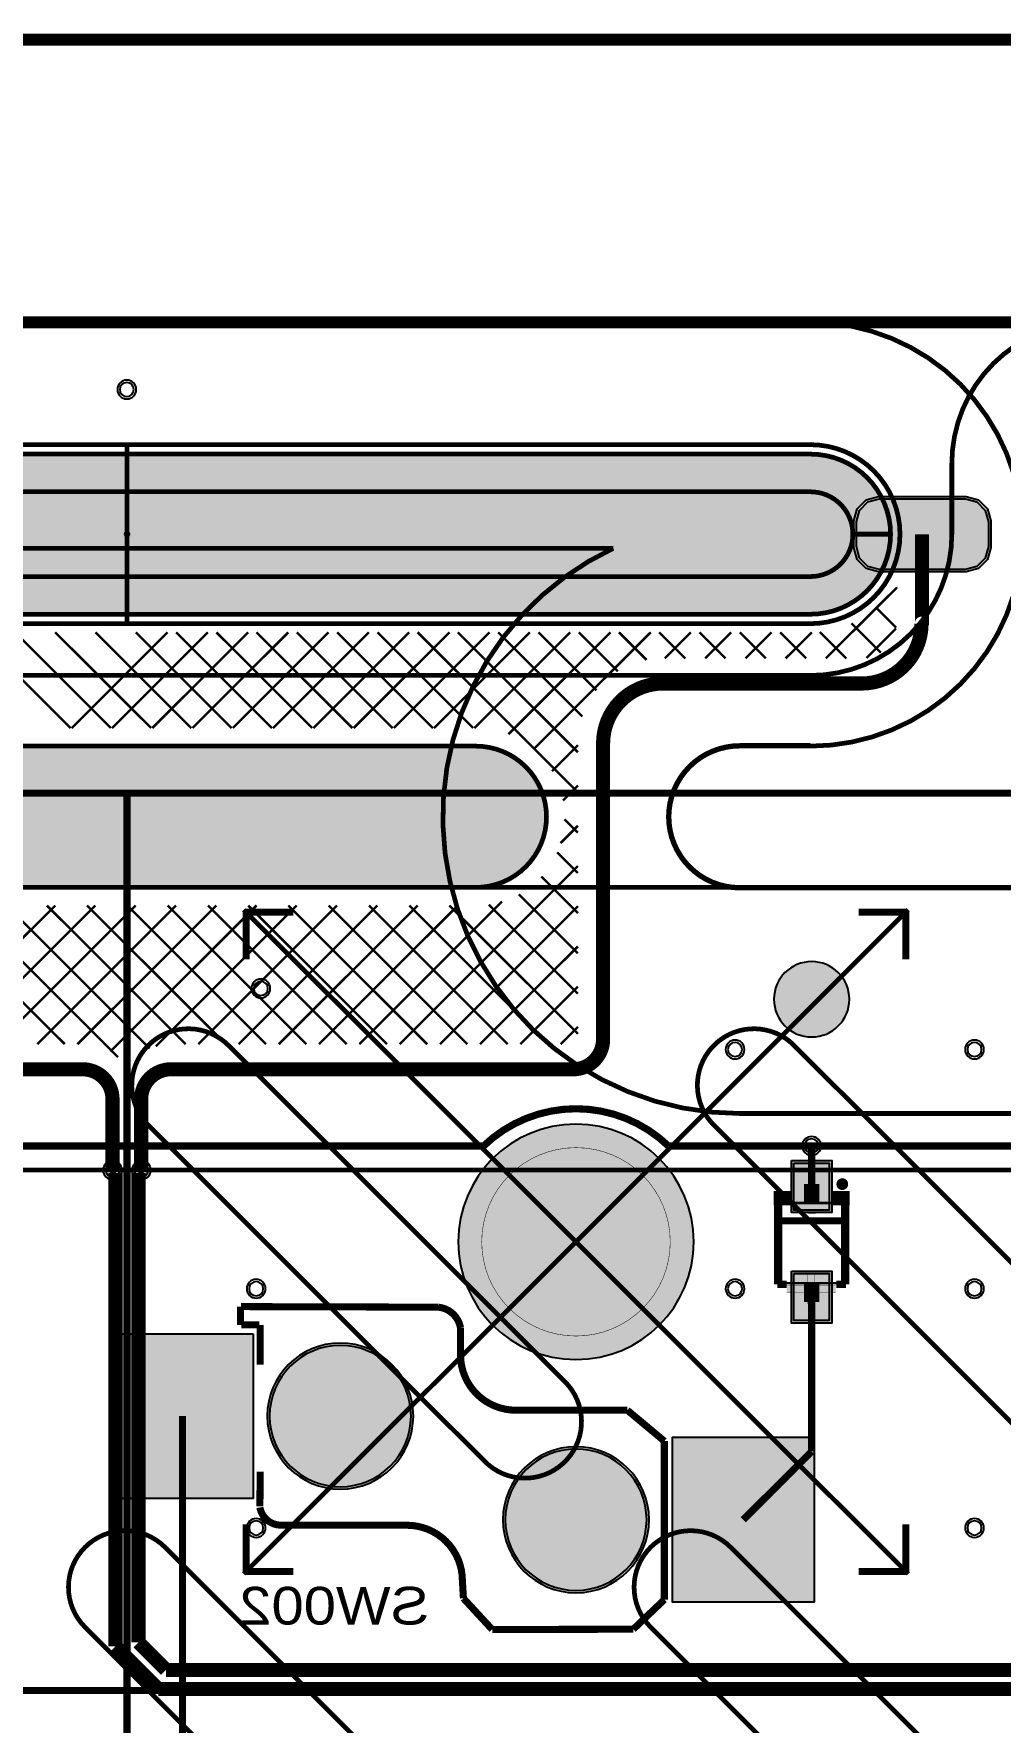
# Model space of a CAD drawing. Header units: millimetres. Extents: x -3 to 238, y -92 to 6.
# Drawn here: x 36.12 to 56.63, y -29.72 to 6.12 of the extents above; entities that cross this region are included whole.
import ezdxf
from ezdxf.enums import TextEntityAlignment as Align

# ---------------------------------------------------------------- set-up
doc = ezdxf.new("R2010")
doc.units = ezdxf.units.MM
doc.header["$MEASUREMENT"] = 0
for name, color, linetype, true_color in [('Board-Outline-Layer', 7, 'Continuous', 0xff00ff), ('Bottom-Layer', 7, 'Continuous', 0x0000ff), ('Bottom-Paste-Mask-Layer', 7, 'Continuous', 0x800000), ('Bottom-Silkscreen-Layer', 7, 'Continuous', 0x66cc33), ('Bottom-Solder-Mask-Layer', 7, 'Continuous', 0xaa00ff), ('Component-Marking-Layer', 7, 'Continuous', 0x66ffcc), ('Component-Shape-Layer', 7, 'Continuous', 0x00cccc), ('Document-Layer', 7, 'Continuous', 0xffffff), ('F.Adhes', 7, 'Continuous', 0x9069e9), ('Hole-Layer', 7, 'Continuous', 0x222222), ('Multi-Layer', 7, 'Continuous', 0xc0c0c0), ('Pin-Floating-Layer', 7, 'Continuous', 0xff99ff), ('Pin-Soldering-Layer', 7, 'Continuous', 0xcc9999), ('Top-Layer', 7, 'Continuous', 0xff0000), ('Top-Paste-Mask-Layer', 7, 'Continuous', 0x808080), ('Top-Solder-Mask-Layer', 7, 'Continuous', 0x800080)]:
    doc.layers.add(name, color=color, linetype=linetype, true_color=true_color)
doc.styles.get("Standard").update_dxf_attribs({"font": 'arial.ttf'})

msp = doc.modelspace()

# ---------------------------------------------------------------- hatches: boundary and pattern name
at = {"layer": 'Bottom-Layer'}
for points in [[(53.574, -4.763), (53.574, -4.238), (53.64, -3.994), (53.818, -3.816), (54.062, -3.75), (55.887, -3.75), (56.131, -3.816), (56.309, -3.994), (56.374, -4.238), (56.374, -4.763), (56.309, -5.007), (56.131, -5.185), (55.887, -5.25), (54.062, -5.25), (53.818, -5.185), (53.64, -5.007)], [(38.098, -4.5, 1), (38.101, -4.5, 1)], [(51.825, -14.375, 1), (53.425, -14.375, 1)], [(45.125, -19.525, 1), (50.125, -19.525, 1)], [(52.25, -17.852), (53, -17.852), (53, -18.852), (52.25, -18.852)], [(52.25, -20.198), (53, -20.198), (53, -21.198), (52.25, -21.198)], [(40.775, -21.475), (40.775, -24.975), (37.775, -24.975), (37.775, -21.475)], [(41.075, -23.225, 1), (44.175, -23.225, 1)], [(46.075, -25.425, 1), (49.175, -25.425, 1)], [(52.675, -23.675), (52.675, -27.175), (49.675, -27.175), (49.675, -23.675)]]:
    msp.add_hatch(color=256, dxfattribs=at).paths.add_polyline_path(points)
at = {"layer": 'Bottom-Paste-Mask-Layer'}
for points in [[(53.574, -4.763), (53.574, -4.238), (53.64, -3.994), (53.818, -3.816), (54.062, -3.75), (55.887, -3.75), (56.131, -3.816), (56.309, -3.994), (56.374, -4.238), (56.374, -4.763), (56.309, -5.007), (56.131, -5.185), (55.887, -5.25), (54.062, -5.25), (53.818, -5.185), (53.64, -5.007)], [(38.098, -4.5, 1), (38.101, -4.5, 1)], [(51.825, -14.375, 1), (53.425, -14.375, 1)], [(45.125, -19.525, 1), (50.125, -19.525, 1)], [(52.25, -17.852), (53, -17.852), (53, -18.852), (52.25, -18.852)], [(52.25, -20.198), (53, -20.198), (53, -21.198), (52.25, -21.198)], [(40.775, -21.475), (40.775, -24.975), (37.775, -24.975), (37.775, -21.475)], [(41.075, -23.225, 1), (44.175, -23.225, 1)], [(46.075, -25.425, 1), (49.175, -25.425, 1)], [(52.675, -23.675), (52.675, -27.175), (49.675, -27.175), (49.675, -23.675)]]:
    msp.add_hatch(color=256, dxfattribs=at).paths.add_polyline_path(points)
at = {"layer": 'Bottom-Silkscreen-Layer'}
for points in [[(51.823, -18.75), (52.175, -18.75), (52.175, -18.445), (51.823, -18.445)], [(51.823, -18.75), (52.175, -18.75), (52.175, -18.445), (51.823, -18.445)], [(53.428, -18.75), (53.075, -18.75), (53.075, -18.445), (53.428, -18.445)], [(53.428, -18.75), (53.075, -18.75), (53.075, -18.445), (53.428, -18.445)]]:
    msp.add_hatch(color=256, dxfattribs=at).paths.add_polyline_path(points)
at = {"layer": 'Bottom-Solder-Mask-Layer'}
for points in [[(53.523, -4.781), (53.523, -4.22), (53.593, -3.96), (53.784, -3.769), (54.044, -3.699), (55.905, -3.699), (56.165, -3.769), (56.356, -3.96), (56.425, -4.22), (56.425, -4.781), (56.356, -5.041), (56.165, -5.232), (55.905, -5.301), (54.044, -5.301), (53.784, -5.232), (53.593, -5.041)], [(38.047, -4.5, 1), (38.152, -4.5, 1)], [(51.825, -14.375, 1), (53.425, -14.375, 1)], [(45.125, -19.525, 1), (50.125, -19.525, 1)], [(52.199, -17.801), (53.051, -17.801), (53.051, -18.903), (52.199, -18.903)], [(52.199, -20.147), (53.051, -20.147), (53.051, -21.249), (52.199, -21.249)], [(40.775, -21.475), (40.775, -24.975), (37.775, -24.975), (37.775, -21.475)], [(41.075, -23.225, 1), (44.175, -23.225, 1)], [(46.075, -25.425, 1), (49.175, -25.425, 1)], [(52.675, -23.675), (52.675, -27.175), (49.675, -27.175), (49.675, -23.675)]]:
    msp.add_hatch(color=256, dxfattribs=at).paths.add_polyline_path(points)
at = {"layer": 'Component-Marking-Layer'}
msp.add_hatch(color=256, dxfattribs=at).paths.add_polyline_path([(53.215, -18.3, 1), (53.335, -18.3, 1)])
msp.add_hatch(color=256, dxfattribs=at).paths.add_polyline_path([(53.215, -18.3, 1), (53.335, -18.3, 1)])
at = {"layer": 'Document-Layer'}
for points in [[(52.555, -18.3), (52.711, -18.3), (52.711, -18.924), (52.555, -18.924)], [(52.555, -18.3), (52.711, -18.3), (52.711, -18.924), (52.555, -18.924)], [(52.535, -20.84), (52.691, -20.84), (52.691, -20.216), (52.535, -20.216)], [(52.535, -20.84), (52.691, -20.84), (52.691, -20.216), (52.535, -20.216)], [(52.095, -20.608), (53.135, -20.608), (53.135, -20.452), (52.095, -20.452)], [(52.095, -20.608), (53.135, -20.608), (53.135, -20.452), (52.095, -20.452)]]:
    msp.add_hatch(color=256, dxfattribs=at).paths.add_polyline_path(points)
at = {"layer": 'Hole-Layer'}
for points in [[(23.599, -6.2), (23.074, -6.117), (22.6, -5.876), (22.224, -5.5), (21.983, -5.026), (21.899, -4.5), (21.983, -3.975), (22.224, -3.501), (22.6, -3.125), (23.074, -2.884), (23.599, -2.8), (52.599, -2.8), (53.125, -2.884), (53.599, -3.125), (53.975, -3.501), (54.216, -3.975), (54.299, -4.5), (54.216, -5.026), (53.975, -5.5), (53.599, -5.876), (53.125, -6.117), (52.599, -6.2)], [(51.825, -14.375, 1), (53.425, -14.375, 1)], [(45.125, -19.525, 1), (50.125, -19.525, 1)], [(41.125, -23.225, 1), (44.125, -23.225, 1)], [(46.125, -25.425, 1), (49.125, -25.425, 1)]]:
    msp.add_hatch(color=256, dxfattribs=at).paths.add_polyline_path(points)
at = {"layer": 'Multi-Layer'}
for points in [[(38.098, -4.5, 1), (38.101, -4.5, 1)], [(38.098, -4.5, 1), (38.101, -4.5, 1)], [(38.098, -4.5, 1), (38.101, -4.5, 1)], [(45.499, -12), (46.012, -11.91), (46.464, -11.649), (46.798, -11.25), (46.977, -10.761), (46.977, -10.24), (46.798, -9.75), (46.464, -9.351), (46.012, -9.091), (45.499, -9), (30.699, -9), (30.186, -9.091), (29.735, -9.351), (29.4, -9.75), (29.222, -10.24), (29.222, -10.761), (29.4, -11.25), (29.735, -11.649), (30.186, -11.91), (30.699, -12)], [(51.825, -14.375, 1), (53.425, -14.375, 1)], [(51.825, -14.375, 1), (53.425, -14.375, 1)], [(51.825, -14.375, 1), (53.425, -14.375, 1)], [(45.125, -19.525, 1), (50.125, -19.525, 1)], [(45.125, -19.525, 1), (50.125, -19.525, 1)], [(45.125, -19.525, 1), (50.125, -19.525, 1)], [(41.075, -23.225, 1), (44.175, -23.225, 1)], [(41.075, -23.225, 1), (44.175, -23.225, 1)], [(41.075, -23.225, 1), (44.175, -23.225, 1)], [(46.075, -25.425, 1), (49.175, -25.425, 1)], [(46.075, -25.425, 1), (49.175, -25.425, 1)], [(46.075, -25.425, 1), (49.175, -25.425, 1)]]:
    msp.add_hatch(color=256, dxfattribs=at).paths.add_polyline_path(points)
at = {"layer": 'Pin-Floating-Layer'}
for points in [[(52.465, -18.71), (52.785, -18.71), (52.785, -18.59), (52.465, -18.59)], [(52.465, -18.71), (52.785, -18.71), (52.785, -18.59), (52.465, -18.59)], [(52.465, -20.51), (52.785, -20.51), (52.785, -20.39), (52.465, -20.39)], [(52.465, -20.51), (52.785, -20.51), (52.785, -20.39), (52.465, -20.39)]]:
    msp.add_hatch(color=256, dxfattribs=at).paths.add_polyline_path(points)
at = {"layer": 'Pin-Soldering-Layer'}
for points in [[(52.465, -18.6), (52.785, -18.6), (52.785, -18.3), (52.465, -18.3)], [(52.465, -18.6), (52.785, -18.6), (52.785, -18.3), (52.465, -18.3)], [(52.465, -20.8), (52.785, -20.8), (52.785, -20.5), (52.465, -20.5)], [(52.465, -20.8), (52.785, -20.8), (52.785, -20.5), (52.465, -20.5)]]:
    msp.add_hatch(color=256, dxfattribs=at).paths.add_polyline_path(points)
at = {"layer": 'Top-Layer'}
for points in [[(38.098, -4.5, 1), (38.101, -4.5, 1)], [(51.825, -14.375, 1), (53.425, -14.375, 1)], [(45.125, -19.525, 1), (50.125, -19.525, 1)], [(41.075, -23.225, 1), (44.175, -23.225, 1)], [(46.075, -25.425, 1), (49.175, -25.425, 1)]]:
    msp.add_hatch(color=256, dxfattribs=at).paths.add_polyline_path(points)
at = {"layer": 'Top-Paste-Mask-Layer'}
for points in [[(38.098, -4.5, 1), (38.101, -4.5, 1)], [(51.825, -14.375, 1), (53.425, -14.375, 1)], [(45.125, -19.525, 1), (50.125, -19.525, 1)], [(41.075, -23.225, 1), (44.175, -23.225, 1)], [(46.075, -25.425, 1), (49.175, -25.425, 1)]]:
    msp.add_hatch(color=256, dxfattribs=at).paths.add_polyline_path(points)
at = {"layer": 'Top-Solder-Mask-Layer'}
for points in [[(38.047, -4.5, 1), (38.152, -4.5, 1)], [(51.825, -14.375, 1), (53.425, -14.375, 1)], [(45.125, -19.525, 1), (50.125, -19.525, 1)], [(41.075, -23.225, 1), (44.175, -23.225, 1)], [(46.075, -25.425, 1), (49.175, -25.425, 1)]]:
    msp.add_hatch(color=256, dxfattribs=at).paths.add_polyline_path(points)

# ---------------------------------------------------------------- linework, layer by layer
at = {"layer": 'Board-Outline-Layer'}
for points, const_width in [([(1.003, 5.997), (114.3, 5.997)], 0.254), ([(0.003, -0.003), (228.598, -0.003)], 0.254), ([(52.599, -0.013), (23.599, -0.013)], 0.1), ([(51.099, -8.987), (52.599, -8.987)], 0.1), ([(57.099, -12.013), (51.099, -12.013)], 0.1)]:
    msp.add_lwpolyline(points, dxfattribs=dict(at, const_width=const_width))
at = {"layer": 'Board-Outline-Layer', "const_width": 0.1}
for points in [[(52.599, 0, -1), (52.599, -9)], [(51.099, -12.013, -1), (51.099, -8.987)]]:
    msp.add_lwpolyline(points, format="xyb", dxfattribs=at)
at = {"layer": 'Bottom-Layer', "const_width": 0.00508}
msp.add_lwpolyline([(0, -86.191), (0, 0), (228.585, 0), (228.585, -86.191)], close=True, dxfattribs=at)
at = {"layer": 'Bottom-Layer'}
for points in [[(53.574, -4.763), (53.574, -4.238), (53.64, -3.994), (53.818, -3.816), (54.062, -3.75), (55.887, -3.75), (56.131, -3.816), (56.309, -3.994), (56.374, -4.238), (56.374, -4.763), (56.309, -5.007), (56.131, -5.185), (55.887, -5.25), (54.062, -5.25), (53.818, -5.185), (53.64, -5.007)], [(52.25, -17.852), (53, -17.852), (53, -18.852), (52.25, -18.852)], [(52.25, -20.198), (53, -20.198), (53, -21.198), (52.25, -21.198)], [(40.775, -21.475), (40.775, -24.975), (37.775, -24.975), (37.775, -21.475)], [(52.675, -23.675), (52.675, -27.175), (49.675, -27.175), (49.675, -23.675)]]:
    msp.add_lwpolyline(points, close=True, dxfattribs=at)
for points in [[(38.098, -4.5, 1), (38.101, -4.5, 1)], [(51.825, -14.375, 1), (53.425, -14.375, 1)], [(45.125, -19.525, 1), (50.125, -19.525, 1)], [(41.075, -23.225, 1), (44.175, -23.225, 1)], [(46.075, -25.425, 1), (49.175, -25.425, 1)]]:
    msp.add_lwpolyline(points, format="xyb", close=True, dxfattribs=at)
for points, const_width in [([(54.966, -4.5), (54.966, -6.391)], 0.3), ([(52.927, -7.137), (54.431, -5.634)], 0.0508), ([(54.42, -5.634), (54.433, -5.646)], 0.0508), ([(53.987, -6.055), (54.418, -6.486)], 0.0508), ([(53.471, -6.393), (54.093, -7.015)], 0.0508), ([(34.87, -6.584), (36.903, -8.617)], 0.0508), ([(35.724, -6.584), (37.757, -8.617)], 0.0508), ([(36.578, -6.584), (38.611, -8.617)], 0.0508), ([(36.926, -8.617), (38.959, -6.584)], 0.0508), ([(37.433, -6.584), (39.465, -8.617)], 0.0508), ([(37.781, -8.617), (39.814, -6.584)], 0.0508), ([(38.287, -6.584), (40.32, -8.617)], 0.0508), ([(38.635, -8.617), (40.668, -6.584)], 0.0508), ([(39.141, -6.584), (41.174, -8.617)], 0.0508), ([(39.489, -8.617), (41.522, -6.584)], 0.0508), ([(39.995, -6.584), (42.028, -8.617)], 0.0508), ([(40.343, -8.617), (42.376, -6.584)], 0.0508), ([(40.849, -6.584), (42.882, -8.617)], 0.0508), ([(41.197, -8.617), (43.23, -6.584)], 0.0508), ([(41.703, -6.584), (43.736, -8.617)], 0.0508), ([(42.052, -8.617), (44.085, -6.584)], 0.0508), ([(42.558, -6.584), (44.591, -8.617)], 0.0508), ([(42.906, -8.617), (44.939, -6.584)], 0.0508), ([(43.412, -6.584), (45.445, -8.617)], 0.0508), ([(43.76, -8.617), (45.793, -6.584)], 0.0508), ([(44.266, -6.584), (47.666, -9.984)], 0.0508), ([(44.614, -8.617), (46.647, -6.584)], 0.0508), ([(45.12, -6.584), (47.666, -9.13)], 0.0508), ([(45.468, -8.617), (47.501, -6.584)], 0.0508), ([(45.974, -6.584), (47.759, -8.369)], 0.0508), ([(46.191, -8.748), (48.355, -6.584)], 0.0508), ([(46.724, -9.069), (49.21, -6.584)], 0.0508), ([(46.829, -6.584), (48.06, -7.816)], 0.0508), ([(47.683, -6.584), (48.512, -7.413)], 0.0508), ([(48.537, -6.584), (49.124, -7.171)], 0.0508), ([(49.391, -6.584), (49.944, -7.137)], 0.0508), ([(49.511, -7.137), (50.064, -6.584)], 0.0508), ([(50.245, -6.584), (50.799, -7.137)], 0.0508), ([(50.365, -7.137), (50.918, -6.584)], 0.0508), ([(51.099, -6.584), (51.653, -7.137)], 0.0508), ([(51.219, -7.137), (51.772, -6.584)], 0.0508), ([(51.954, -6.584), (52.507, -7.137)], 0.0508), ([(52.073, -7.137), (52.627, -6.584)], 0.0508), ([(52.798, -6.574), (53.361, -7.137)], 0.0508), ([(53.789, -7.13), (54.416, -6.503)], 0.0508), ([(53.686, -7.671), (49.47, -7.671)], 0.3), ([(47.115, -9.533), (47.666, -8.981)], 0.0508), ([(48.2, -8.941), (48.2, -15.226)], 0.3), ([(47.35, -10.152), (47.666, -9.836)], 0.0508), ([(47.299, -11.058), (47.666, -10.69)], 0.0508), ([(47.382, -10.554), (47.666, -10.838)], 0.0508), ([(47.226, -11.253), (47.666, -11.693)], 0.0508), ([(43.883, -15.328), (47.666, -11.544)], 0.0508), ([(46.89, -11.771), (47.666, -12.547)], 0.0508), ([(46.413, -12.148), (47.666, -13.401)], 0.0508), ([(33.836, -12.384), (36.78, -15.328)], 0.0508), ([(34.487, -15.328), (37.43, -12.384)], 0.0508), ([(34.691, -12.384), (37.908, -15.602)], 0.0508), ([(34.747, -14.213), (36.576, -12.384)], 0.0508), ([(35.341, -15.328), (38.285, -12.384)], 0.0508), ([(35.545, -12.384), (38.58, -15.419)], 0.0508), ([(36.195, -15.328), (39.139, -12.384)], 0.0508), ([(36.399, -12.384), (39.343, -15.328)], 0.0508), ([(37.049, -15.328), (39.993, -12.384)], 0.0508), ([(37.253, -12.384), (40.197, -15.328)], 0.0508), ([(37.745, -15.486), (40.847, -12.384)], 0.0508), ([(38.107, -12.384), (41.051, -15.328)], 0.0508), ([(38.712, -15.373), (41.701, -12.384)], 0.0508), ([(38.962, -12.384), (41.905, -15.328)], 0.0508), ([(39.612, -15.328), (42.555, -12.384)], 0.0508), ([(39.816, -12.384), (42.76, -15.328)], 0.0508), ([(40.466, -15.328), (43.41, -12.384)], 0.0508), ([(40.67, -12.384), (43.614, -15.328)], 0.0508), ([(41.32, -15.328), (44.264, -12.384)], 0.0508), ([(41.524, -12.384), (44.468, -15.328)], 0.0508), ([(42.174, -15.328), (45.118, -12.384)], 0.0508), ([(42.378, -12.384), (45.322, -15.328)], 0.0508), ([(43.028, -15.328), (46.056, -12.3)], 0.0508), ([(43.233, -12.384), (46.176, -15.328)], 0.0508), ([(44.087, -12.384), (47.03, -15.328)], 0.0508), ([(44.737, -15.328), (47.666, -12.398)], 0.0508), ([(44.941, -12.384), (47.666, -15.109)], 0.0508), ([(45.775, -12.364), (47.666, -14.255)], 0.0508), ([(45.591, -15.328), (47.666, -13.252)], 0.0508), ([(46.445, -15.328), (47.666, -14.107)], 0.0508), ([(47.299, -15.328), (47.666, -14.961)], 0.0508), ([(28.626, -15.861), (37.157, -15.861)], 0.3), ([(38.051, -15.744), (38.1, -15.794)], 0.0508), ([(47.565, -15.861), (39.034, -15.861)], 0.3), ([(37.792, -16.496), (37.792, -18.003)], 0.3), ([(38.399, -16.496), (38.399, -18.003)], 0.3), ([(52.625, -18.352), (52.625, -17.489)], 0.152), ([(52.625, -20.698), (52.625, -23.975)], 0.152), ([(39.275, -42.275), (39.275, -23.225)], 0.152), ([(52.625, -23.975), (51.175, -25.425)], 0.152)]:
    msp.add_lwpolyline(points, dxfattribs=dict(at, const_width=const_width))
at = {"layer": 'Bottom-Layer', "const_width": 0.3}
for points in [[(53.686, -7.671, 0.414), (54.956, -6.401)], [(54.956, -6.401, 0.414), (54.966, -6.391)], [(49.47, -7.671, 0.153), (48.747, -7.897)], [(48.747, -7.897, 0.246), (48.2, -8.941)], [(47.565, -15.861, 0.414), (48.2, -15.226)], [(37.792, -16.496, 0.414), (37.157, -15.861)], [(39.034, -15.861, 0.414), (38.399, -16.496)]]:
    msp.add_lwpolyline(points, format="xyb", dxfattribs=at)
at = {"layer": 'Bottom-Paste-Mask-Layer'}
for points in [[(53.574, -4.763), (53.574, -4.238), (53.64, -3.994), (53.818, -3.816), (54.062, -3.75), (55.887, -3.75), (56.131, -3.816), (56.309, -3.994), (56.374, -4.238), (56.374, -4.763), (56.309, -5.007), (56.131, -5.185), (55.887, -5.25), (54.062, -5.25), (53.818, -5.185), (53.64, -5.007)], [(52.25, -17.852), (53, -17.852), (53, -18.852), (52.25, -18.852)], [(52.25, -20.198), (53, -20.198), (53, -21.198), (52.25, -21.198)], [(40.775, -21.475), (40.775, -24.975), (37.775, -24.975), (37.775, -21.475)], [(52.675, -23.675), (52.675, -27.175), (49.675, -27.175), (49.675, -23.675)]]:
    msp.add_lwpolyline(points, close=True, dxfattribs=at)
for points in [[(38.098, -4.5, 1), (38.101, -4.5, 1)], [(51.825, -14.375, 1), (53.425, -14.375, 1)], [(45.125, -19.525, 1), (50.125, -19.525, 1)], [(41.075, -23.225, 1), (44.175, -23.225, 1)], [(46.075, -25.425, 1), (49.175, -25.425, 1)]]:
    msp.add_lwpolyline(points, format="xyb", close=True, dxfattribs=at)
at = {"layer": 'Bottom-Silkscreen-Layer', "const_width": 0.00508}
for points in [[(51.823, -18.75), (52.175, -18.75), (52.175, -18.445), (51.823, -18.445)], [(51.823, -18.75), (52.175, -18.75), (52.175, -18.445), (51.823, -18.445)], [(53.428, -18.75), (53.075, -18.75), (53.075, -18.445), (53.428, -18.445)], [(53.428, -18.75), (53.075, -18.75), (53.075, -18.445), (53.428, -18.445)]]:
    msp.add_lwpolyline(points, close=True, dxfattribs=at)
at = {"layer": 'Bottom-Silkscreen-Layer'}
for points, const_width in [([(51.899, -18.674), (51.899, -20.426)], 0.152), ([(51.899, -18.674), (51.899, -20.426)], 0.152), ([(53.351, -18.674), (53.351, -20.426)], 0.152), ([(53.351, -18.674), (53.351, -20.426)], 0.152), ([(51.899, -19.078), (53.351, -19.078)], 0.152), ([(51.899, -19.078), (53.351, -19.078)], 0.152), ([(51.899, -20.426), (52.095, -20.426)], 0.152), ([(51.899, -20.426), (52.095, -20.426)], 0.152), ([(53.351, -20.426), (53.145, -20.426)], 0.152), ([(53.351, -20.426), (53.145, -20.426)], 0.152), ([(40.51, -21.287), (40.51, -20.904)], 0.15), ([(40.51, -21.287), (40.51, -20.904)], 0.15), ([(44.704, -20.912), (40.517, -20.9)], 0.15), ([(44.704, -20.912), (40.517, -20.9)], 0.15), ([(40.909, -21.287), (40.527, -21.287)], 0.15), ([(40.909, -21.287), (40.527, -21.287)], 0.15), ([(40.925, -21.287), (40.925, -22.131)], 0.15), ([(40.925, -21.287), (40.925, -22.131)], 0.15), ([(45.175, -21.354), (45.175, -21.925)], 0.15), ([(45.175, -21.354), (45.175, -21.925)], 0.15), ([(48.715, -23.1), (46.35, -23.1)], 0.15), ([(48.715, -23.1), (46.35, -23.1)], 0.15), ([(49.5, -23.756), (48.715, -23.1)], 0.15), ([(49.5, -23.756), (48.715, -23.1)], 0.15), ([(49.5, -23.756), (49.5, -27.121)], 0.15), ([(49.5, -23.756), (49.5, -27.121)], 0.15), ([(40.925, -24.405), (40.919, -25.138)], 0.15), ([(40.925, -24.405), (40.919, -25.138)], 0.15), ([(44.04, -25.542), (41.377, -25.54)], 0.15), ([(44.04, -25.542), (41.377, -25.54)], 0.15), ([(45.215, -26.717), (45.237, -27.094)], 0.15), ([(45.215, -26.717), (45.237, -27.094)], 0.15), ([(45.237, -27.094), (45.847, -27.755)], 0.15), ([(45.237, -27.094), (45.847, -27.755)], 0.15), ([(48.841, -27.75), (49.5, -27.121)], 0.15), ([(48.841, -27.75), (49.5, -27.121)], 0.15), ([(48.841, -27.75), (45.847, -27.755)], 0.15), ([(48.841, -27.75), (45.847, -27.755)], 0.15)]:
    msp.add_lwpolyline(points, dxfattribs=dict(at, const_width=const_width))
at = {"layer": 'Bottom-Silkscreen-Layer', "const_width": 0.15}
for points in [[(44.704, -20.912, -0.338), (45.175, -21.354)], [(44.704, -20.912, -0.338), (45.175, -21.354)], [(46.35, -23.1, -0.414), (45.175, -21.925)], [(46.35, -23.1, -0.414), (45.175, -21.925)], [(41.377, -25.54, -0.369), (40.919, -25.164)], [(41.377, -25.54, -0.369), (40.919, -25.164)], [(44.04, -25.542, -0.414), (45.215, -26.717)], [(44.04, -25.542, -0.414), (45.215, -26.717)]]:
    msp.add_lwpolyline(points, format="xyb", dxfattribs=at)
at = {"layer": 'Bottom-Solder-Mask-Layer'}
for points in [[(53.523, -4.781), (53.523, -4.22), (53.593, -3.96), (53.784, -3.769), (54.044, -3.699), (55.905, -3.699), (56.165, -3.769), (56.356, -3.96), (56.425, -4.22), (56.425, -4.781), (56.356, -5.041), (56.165, -5.232), (55.905, -5.301), (54.044, -5.301), (53.784, -5.232), (53.593, -5.041)], [(52.199, -17.801), (53.051, -17.801), (53.051, -18.903), (52.199, -18.903)], [(52.199, -20.147), (53.051, -20.147), (53.051, -21.249), (52.199, -21.249)], [(40.775, -21.475), (40.775, -24.975), (37.775, -24.975), (37.775, -21.475)], [(52.675, -23.675), (52.675, -27.175), (49.675, -27.175), (49.675, -23.675)]]:
    msp.add_lwpolyline(points, close=True, dxfattribs=at)
for points in [[(38.047, -4.5, 1), (38.152, -4.5, 1)], [(51.825, -14.375, 1), (53.425, -14.375, 1)], [(45.125, -19.525, 1), (50.125, -19.525, 1)], [(41.075, -23.225, 1), (44.175, -23.225, 1)], [(46.075, -25.425, 1), (49.175, -25.425, 1)]]:
    msp.add_lwpolyline(points, format="xyb", close=True, dxfattribs=at)
at = {"layer": 'Component-Marking-Layer', "const_width": 0.129}
msp.add_lwpolyline([(53.215, -18.3, 1), (53.335, -18.3), (53.335, -18.3, 1), (53.215, -18.3)], format="xyb", dxfattribs=at)
msp.add_lwpolyline([(53.215, -18.3, 1), (53.335, -18.3), (53.335, -18.3, 1), (53.215, -18.3)], format="xyb", dxfattribs=at)
at = {"layer": 'Component-Shape-Layer', "const_width": 0.0508}
msp.add_lwpolyline([(51.975, -20.4), (53.275, -20.4), (53.275, -18.7), (51.975, -18.7)], close=True, dxfattribs=at)
msp.add_lwpolyline([(51.975, -20.4), (53.275, -20.4), (53.275, -18.7), (51.975, -18.7)], close=True, dxfattribs=at)
at = {"layer": 'Document-Layer', "const_width": 0.1}
for points in [[(225.6, 0), (63.099, 0, 0.414), (60.099, -3), (60.099, -9, -0.414), (57.099, -12), (19.099, -12, -0.414), (16.099, -9), (16.099, -3, 0.414), (13.099, 0), (3, 0, 0.414), (0, -3), (0, -21, 0.414), (3, -24), (13.099, -24, 0.414), (16.099, -21, -0.414), (19.099, -18), (63.099, -18, 0.414), (66.099, -15), (66.099, -9, -0.414), (69.099, -6), (209.5, -6, -0.414)], [(225.6, -86.2), (3, -86.2, -0.414), (0, -83.2), (0, -3, -0.414), (3, 0), (13.099, 0, -0.414), (16.099, -3), (16.099, -9, 0.414), (19.099, -12), (25.099, -12, 1), (25.099, -9), (23.599, -9, -1), (23.599, 0), (52.599, 0, -1), (52.599, -9), (51.099, -9, 1), (51.099, -12), (57.099, -12, 0.414), (60.099, -9), (60.099, -3, -0.414), (63.099, 0), (185.83, 0)], [(200.55, 0), (58.599, 0, 0.414), (55.599, -3), (55.599, -4.5, -0.414), (52.599, -7.5), (23.599, -7.5, -0.414), (20.599, -4.5), (20.599, -3, 0.414), (17.599, 0), (3, 0, 0.414), (0, -3), (0, -83.2, 0.414), (3, -86.2), (101.8, -86.2, 0.414)]]:
    msp.add_lwpolyline(points, format="xyb", dxfattribs=at)
at = {"layer": 'Document-Layer'}
for points, const_width in [([(0, -83.2), (0, -3, -0.414), (3, 0), (13.099, 0, -0.414), (16.099, -3), (16.099, -9, 0.414), (19.099, -12), (57.099, -12, 0.414), (60.099, -9), (60.099, -3, -0.414), (63.099, 0), (225.6, 0, -0.414), (228.6, -3), (228.6, -83.2, -0.414), (225.6, -86.2), (3, -86.2, -0.414)], 0.1), ([(23.599, -6.4, -1), (23.599, -2.6), (52.599, -2.6, -1), (52.599, -6.4)], 0.1), ([(23.599, -6.4, -1), (23.599, -2.6), (52.599, -2.6, -1), (52.599, -6.4)], 0.1), ([(52.599, -6.2), (23.599, -6.2, -1), (23.599, -2.8), (52.599, -2.8, -1)], 0.1), ([(52.599, -3.6), (23.599, -3.6, 1), (23.599, -5.4), (52.599, -5.4, 1)], 0.1), ([(52.599, -3.6), (23.599, -3.6, 1), (23.599, -5.4), (52.599, -5.4, 1)], 0.1), ([(223.8, -4.8), (223.8, -81.4), (4.8, -81.4), (4.8, -4.8), (11.299, -4.8), (11.299, -9, 0.414), (19.099, -16.8), (25.099, -16.8, 0.801), (27.783, -4.8), (48.416, -4.8, 0.801), (51.099, -16.8), (57.099, -16.8, 0.414), (64.899, -9), (64.899, -4.8), (181.03, -4.8), (181.03, -11.4), (199.97, -11.4), (199.97, -4.8)], 0.1), ([(45.499, -12, 1), (45.499, -9), (30.699, -9, 1), (30.699, -12)], 0.1), ([(40.249, -15.352, 1), (38.552, -17.049), (45.694, -24.191, 1), (47.391, -22.494)], 0.1), ([(50.552, -17.049), (57.694, -24.191, 1), (59.391, -22.494), (52.249, -15.352, 1)], 0.1), ([(45.625, -19.525, 1), (49.625, -19.525, 1)], 0.01), ([(45.625, -19.525, 1), (49.625, -19.525, 1)], 0.01), ([(47.391, -34.494), (38.906, -26.009, 1), (37.209, -27.706), (45.694, -36.191, 1)], 0.1), ([(59.391, -34.494), (50.906, -26.009, 1), (49.209, -27.706), (57.694, -36.191, 1)], 0.1)]:
    msp.add_lwpolyline(points, format="xyb", close=True, dxfattribs=dict(at, const_width=const_width))
for points, const_width in [([(38.099, -2.6), (38.099, -6.4)], 0.1), ([(38.099, -2.6), (38.099, -6.4)], 0.1), ([(53.499, -4.5), (54.345, -4.5)], 0.1), ([(53.499, -4.5), (54.345, -4.5)], 0.1), ([(19.05, -10), (38.1, -10)], 0.15), ([(19.05, -10), (38.1, -10)], 0.15), ([(38.1, -10), (38.1, -29.05)], 0.15), ([(38.1, -10), (57.15, -10)], 0.15), ([(38.1, -29.05), (38.1, -10)], 0.15), ([(38.1, -10), (38.1, -29.05)], 0.15), ([(38.1, -10), (57.15, -10)], 0.15), ([(38.1, -29.05), (38.1, -10)], 0.15), ([(40.575, -26.574), (54.674, -12.474)], 0.1), ([(40.575, -12.474), (54.674, -26.574)], 0.1), ([(40.625, -12.525), (41.625, -12.525)], 0.15), ([(40.625, -13.525), (40.625, -12.525)], 0.15), ([(40.625, -12.525), (41.625, -12.525)], 0.15), ([(40.625, -13.525), (40.625, -12.525)], 0.15), ([(54.625, -12.525), (53.625, -12.525)], 0.15), ([(54.625, -12.525), (53.625, -12.525)], 0.15), ([(54.625, -12.525), (54.625, -13.525)], 0.15), ([(54.625, -12.525), (54.625, -13.525)], 0.15), ([(40.625, -25.525), (40.625, -26.525)], 0.15), ([(40.625, -25.525), (40.625, -26.525)], 0.15), ([(54.625, -26.525), (54.625, -25.525)], 0.15), ([(54.625, -26.525), (54.625, -25.525)], 0.15), ([(40.625, -26.525), (41.625, -26.525)], 0.15), ([(40.625, -26.525), (41.625, -26.525)], 0.15), ([(53.625, -26.525), (54.625, -26.525)], 0.15), ([(53.625, -26.525), (54.625, -26.525)], 0.15), ([(38.1, -29.05), (19.05, -29.05)], 0.15), ([(19.05, -29.05), (38.1, -29.05)], 0.15), ([(38.1, -29.05), (19.05, -29.05)], 0.15), ([(19.05, -29.05), (38.1, -29.05)], 0.15), ([(57.15, -29.05), (38.1, -29.05)], 0.15), ([(38.1, -29.05), (38.1, -48.1)], 0.15), ([(38.1, -29.05), (57.15, -29.05)], 0.15), ([(38.1, -48.1), (38.1, -29.05)], 0.15), ([(57.15, -29.05), (38.1, -29.05)], 0.15), ([(38.1, -29.05), (38.1, -48.1)], 0.15), ([(38.1, -29.05), (57.15, -29.05)], 0.15), ([(38.1, -48.1), (38.1, -29.05)], 0.15)]:
    msp.add_lwpolyline(points, dxfattribs=dict(at, const_width=const_width))
at = {"layer": 'Document-Layer', "const_width": 0.00508}
for points in [[(52.555, -18.3), (52.711, -18.3), (52.711, -18.924), (52.555, -18.924)], [(52.555, -18.3), (52.711, -18.3), (52.711, -18.924), (52.555, -18.924)], [(52.535, -20.84), (52.691, -20.84), (52.691, -20.216), (52.535, -20.216)], [(52.535, -20.84), (52.691, -20.84), (52.691, -20.216), (52.535, -20.216)], [(52.095, -20.608), (53.135, -20.608), (53.135, -20.452), (52.095, -20.452)], [(52.095, -20.608), (53.135, -20.608), (53.135, -20.452), (52.095, -20.452)]]:
    msp.add_lwpolyline(points, close=True, dxfattribs=at)
at = {"layer": 'F.Adhes', "const_width": 0.15}
for points in [[(40.625, -25.525), (40.625, -26.525)], [(40.625, -26.525), (40.625, -25.525)], [(40.625, -25.525), (40.625, -26.525)], [(40.625, -26.525), (40.625, -25.525)], [(54.625, -26.525), (54.625, -25.525)], [(54.625, -26.525), (54.625, -25.525)], [(54.625, -26.525), (54.625, -25.525)], [(54.625, -26.525), (54.625, -25.525)], [(40.625, -26.525), (41.625, -26.525)], [(41.625, -26.525), (40.625, -26.525)], [(40.625, -26.525), (41.625, -26.525)], [(41.625, -26.525), (40.625, -26.525)], [(53.625, -26.525), (54.625, -26.525)], [(53.625, -26.525), (54.625, -26.525)], [(53.625, -26.525), (54.625, -26.525)], [(53.625, -26.525), (54.625, -26.525)]]:
    msp.add_lwpolyline(points, dxfattribs=at)
at = {"layer": 'Hole-Layer'}
for points in [[(37.945, -1.429, 1), (38.245, -1.429, 1)], [(51.825, -14.375, 1), (53.425, -14.375, 1)], [(40.789, -14.145, 1), (41.089, -14.145, 1)], [(50.85, -15.44, 1), (51.15, -15.44, 1)], [(55.93, -15.44, 1), (56.23, -15.44, 1)], [(45.125, -19.525, 1), (50.125, -19.525, 1)], [(52.475, -17.489, 1), (52.775, -17.489, 1)], [(37.642, -18.003, 1), (37.942, -18.003, 1)], [(38.254, -18.003, 1), (38.554, -18.003, 1)], [(40.69, -20.52, 1), (40.99, -20.52, 1)], [(50.85, -20.52, 1), (51.15, -20.52, 1)], [(55.93, -20.52, 1), (56.23, -20.52, 1)], [(40.69, -25.6, 1), (40.99, -25.6, 1)], [(55.93, -25.6, 1), (56.23, -25.6, 1)]]:
    msp.add_lwpolyline(points, format="xyb", close=True, dxfattribs=at)
msp.add_lwpolyline([(23.599, -6.2), (23.074, -6.117), (22.6, -5.876), (22.224, -5.5), (21.983, -5.026), (21.899, -4.5), (21.983, -3.975), (22.224, -3.501), (22.6, -3.125), (23.074, -2.884), (23.599, -2.8), (52.599, -2.8), (53.125, -2.884), (53.599, -3.125), (53.975, -3.501), (54.216, -3.975), (54.299, -4.5), (54.216, -5.026), (53.975, -5.5), (53.599, -5.876), (53.125, -6.117), (52.599, -6.2)], close=True, dxfattribs=at)
for points in [[(41.125, -23.225, 1), (44.125, -23.225), (44.125, -23.225, 1), (41.125, -23.225)], [(46.125, -25.425, 1), (49.125, -25.425), (49.125, -25.425, 1), (46.125, -25.425)]]:
    msp.add_lwpolyline(points, format="xyb", dxfattribs=at)
at = {"layer": 'Multi-Layer'}
for points in [[(37.895, -1.429, 1), (38.295, -1.429), (38.295, -1.429, 1), (37.895, -1.429)], [(40.739, -14.145, 1), (41.139, -14.145), (41.139, -14.145, 1), (40.739, -14.145)], [(50.8, -15.44, 1), (51.2, -15.44), (51.2, -15.44, 1), (50.8, -15.44)], [(55.88, -15.44, 1), (56.28, -15.44), (56.28, -15.44, 1), (55.88, -15.44)], [(52.425, -17.489, 1), (52.825, -17.489), (52.825, -17.489, 1), (52.425, -17.489)], [(37.592, -18.003, 1), (37.992, -18.003), (37.992, -18.003, 1), (37.592, -18.003)], [(38.204, -18.003, 1), (38.604, -18.003), (38.604, -18.003, 1), (38.204, -18.003)], [(40.64, -20.52, 1), (41.04, -20.52), (41.04, -20.52, 1), (40.64, -20.52)], [(50.8, -20.52, 1), (51.2, -20.52), (51.2, -20.52, 1), (50.8, -20.52)], [(55.88, -20.52, 1), (56.28, -20.52), (56.28, -20.52, 1), (55.88, -20.52)], [(40.64, -25.6, 1), (41.04, -25.6), (41.04, -25.6, 1), (40.64, -25.6)], [(55.88, -25.6, 1), (56.28, -25.6), (56.28, -25.6, 1), (55.88, -25.6)]]:
    msp.add_lwpolyline(points, format="xyb", dxfattribs=at)
for points in [[(38.098, -4.5, 1), (38.101, -4.5, 1)], [(38.098, -4.5, 1), (38.101, -4.5, 1)], [(38.098, -4.5, 1), (38.101, -4.5, 1)], [(51.825, -14.375, 1), (53.425, -14.375, 1)], [(51.825, -14.375, 1), (53.425, -14.375, 1)], [(51.825, -14.375, 1), (53.425, -14.375, 1)], [(45.125, -19.525, 1), (50.125, -19.525, 1)], [(45.125, -19.525, 1), (50.125, -19.525, 1)], [(45.125, -19.525, 1), (50.125, -19.525, 1)], [(41.075, -23.225, 1), (44.175, -23.225, 1)], [(41.075, -23.225, 1), (44.175, -23.225, 1)], [(41.075, -23.225, 1), (44.175, -23.225, 1)], [(46.075, -25.425, 1), (49.175, -25.425, 1)], [(46.075, -25.425, 1), (49.175, -25.425, 1)], [(46.075, -25.425, 1), (49.175, -25.425, 1)]]:
    msp.add_lwpolyline(points, format="xyb", close=True, dxfattribs=at)
at = {"layer": 'Multi-Layer', "const_width": 0.0254}
msp.add_lwpolyline([(45.499, -12), (46.012, -11.91), (46.464, -11.649), (46.798, -11.25), (46.977, -10.761), (46.977, -10.24), (46.798, -9.75), (46.464, -9.351), (46.012, -9.091), (45.499, -9), (30.699, -9), (30.186, -9.091), (29.735, -9.351), (29.4, -9.75), (29.222, -10.24), (29.222, -10.761), (29.4, -11.25), (29.735, -11.649), (30.186, -11.91), (30.699, -12)], close=True, dxfattribs=at)
at = {"layer": 'Pin-Floating-Layer', "const_width": 0.00508}
for points in [[(52.465, -18.71), (52.785, -18.71), (52.785, -18.59), (52.465, -18.59)], [(52.465, -18.71), (52.785, -18.71), (52.785, -18.59), (52.465, -18.59)], [(52.465, -20.51), (52.785, -20.51), (52.785, -20.39), (52.465, -20.39)], [(52.465, -20.51), (52.785, -20.51), (52.785, -20.39), (52.465, -20.39)]]:
    msp.add_lwpolyline(points, close=True, dxfattribs=at)
at = {"layer": 'Pin-Soldering-Layer', "const_width": 0.00508}
for points in [[(52.465, -18.6), (52.785, -18.6), (52.785, -18.3), (52.465, -18.3)], [(52.465, -18.6), (52.785, -18.6), (52.785, -18.3), (52.465, -18.3)], [(52.465, -20.8), (52.785, -20.8), (52.785, -20.5), (52.465, -20.5)], [(52.465, -20.8), (52.785, -20.8), (52.785, -20.5), (52.465, -20.5)]]:
    msp.add_lwpolyline(points, close=True, dxfattribs=at)
at = {"layer": 'Top-Layer', "const_width": 0.00508}
msp.add_lwpolyline([(0, -86.191), (0, 0), (228.585, 0), (228.585, -86.191)], close=True, dxfattribs=at)
at = {"layer": 'Top-Layer'}
for points in [[(38.098, -4.5, 1), (38.101, -4.5, 1)], [(51.825, -14.375, 1), (53.425, -14.375, 1)], [(45.125, -19.525, 1), (50.125, -19.525, 1)], [(41.075, -23.225, 1), (44.175, -23.225, 1)], [(46.075, -25.425, 1), (49.175, -25.425, 1)]]:
    msp.add_lwpolyline(points, format="xyb", close=True, dxfattribs=at)
at = {"layer": 'Top-Layer', "const_width": 0.152}
msp.add_lwpolyline([(49.585, -17.489, 0.403), (45.665, -17.489)], format="xyb", dxfattribs=at)
at = {"layer": 'Top-Layer'}
for points, const_width in [([(33.57, -17.489), (45.665, -17.489)], 0.152), ([(49.585, -17.489), (52.625, -17.489)], 0.152), ([(52.625, -17.489), (64.715, -17.489)], 0.152), ([(37.854, -18.065), (37.792, -18.003)], 0.3), ([(37.854, -28.112), (37.854, -18.065)], 0.3), ([(38.342, -18.065), (38.404, -18.003)], 0.3), ([(38.342, -28.028), (38.342, -18.065)], 0.3), ([(38.928, -28.614), (38.342, -28.028)], 0.3), ([(38.761, -29.019), (37.854, -28.112)], 0.3), ([(83.641, -28.614), (38.928, -28.614)], 0.3), ([(134.642, -29.019), (38.761, -29.019)], 0.3)]:
    msp.add_lwpolyline(points, dxfattribs=dict(at, const_width=const_width))
at = {"layer": 'Top-Paste-Mask-Layer'}
for points in [[(38.098, -4.5, 1), (38.101, -4.5, 1)], [(51.825, -14.375, 1), (53.425, -14.375, 1)], [(45.125, -19.525, 1), (50.125, -19.525, 1)], [(41.075, -23.225, 1), (44.175, -23.225, 1)], [(46.075, -25.425, 1), (49.175, -25.425, 1)]]:
    msp.add_lwpolyline(points, format="xyb", close=True, dxfattribs=at)
at = {"layer": 'Top-Solder-Mask-Layer'}
for points in [[(38.047, -4.5, 1), (38.152, -4.5, 1)], [(51.825, -14.375, 1), (53.425, -14.375, 1)], [(45.125, -19.525, 1), (50.125, -19.525, 1)], [(41.075, -23.225, 1), (44.175, -23.225, 1)], [(46.075, -25.425, 1), (49.175, -25.425, 1)]]:
    msp.add_lwpolyline(points, format="xyb", close=True, dxfattribs=at)

# ---------------------------------------------------------------- texts
at = {"layer": 'Bottom-Silkscreen-Layer', "text_generation_flag": 2, "width": 1.1}
msp.add_text('SW002', height=0.8001, dxfattribs=at).set_placement((42.497, -27.25), align=Align.MIDDLE_CENTER)

doc.saveas('drawing.dxf')
